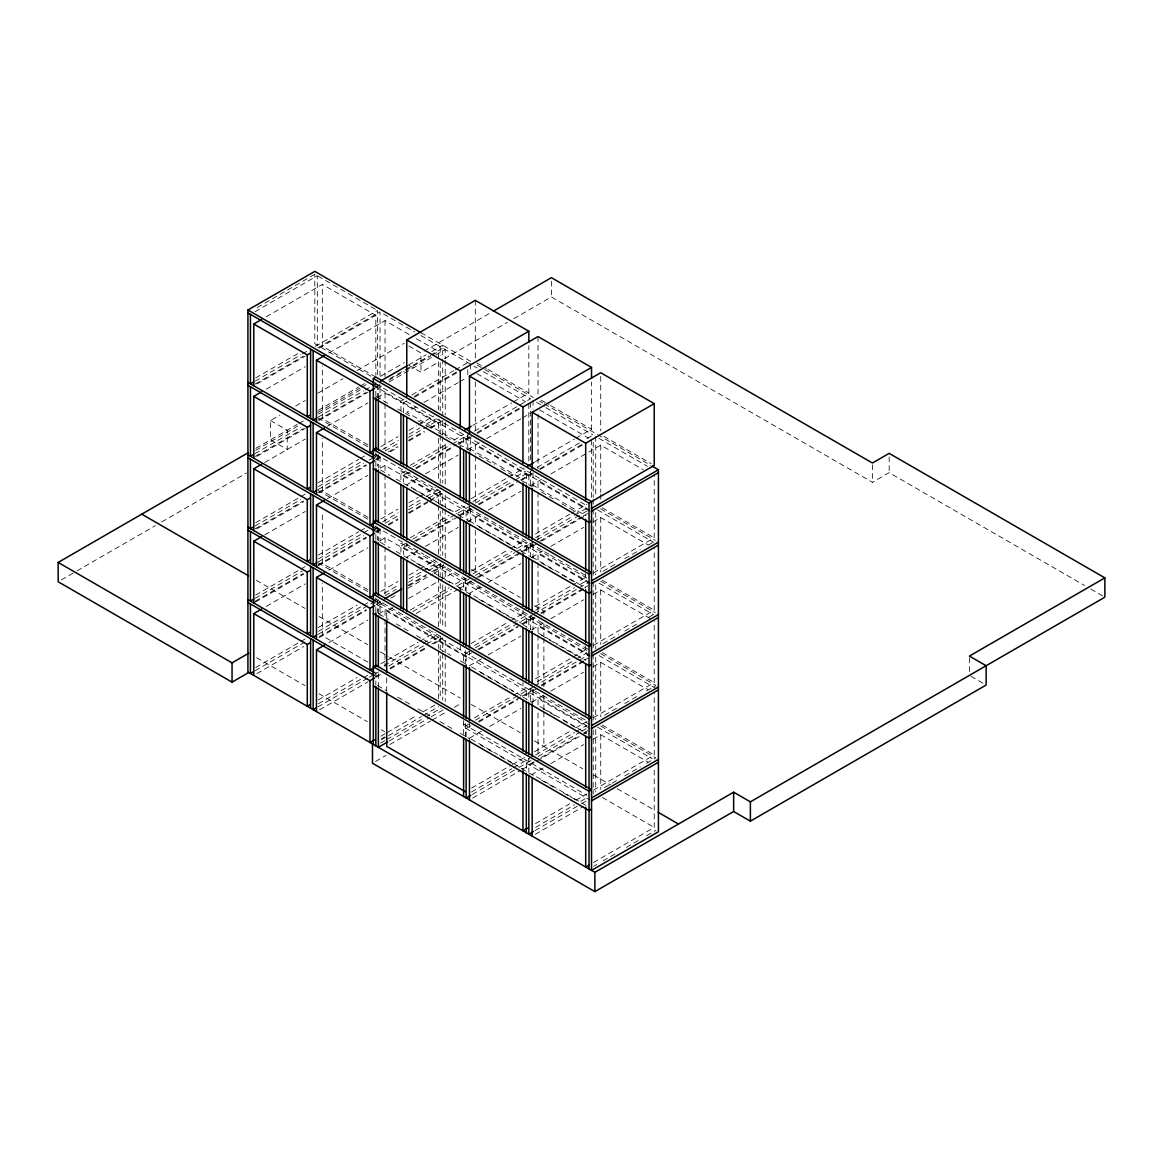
<?xml version="1.0" encoding="UTF-8"?>
<svg xmlns="http://www.w3.org/2000/svg" width="1163" height="1163" viewBox="0 0 1163 1163"><rect width="100%" height="100%" fill="white"/><g stroke="black" fill="none" stroke-linecap="round" stroke-linejoin="round"><path stroke-width="0.75" stroke-dasharray="5 3.75" d="M257.256 307.497L314.81 274.279L377.205 310.303M255.104 311.64L317.31 275.718L317.31 345.237M266.24 316.801L322.34 284.412L375.838 315.304L375.838 375.271M255.7 377.902L297.699 353.654M255.104 381.144L300.81 354.759M302.365 353.857L308.588 350.267M315.289 346.4L377.51 310.477L377.51 374.631M255.104 384.052L303.325 356.212M317.804 347.839L380.025 311.931L380.025 376.085M256.892 383.979L305.2 356.096M319.214 347.999L375.838 315.304M266.24 389.198L305.2 366.708M328.94 353L385.04 320.61L410.219 335.148M270.499 420.526L287.217 430.179L287.217 449.485L270.499 439.832L270.499 420.526L279.949 415.075M295.678 405.989L305.128 400.537M317.717 393.268L342.896 378.731M357.056 370.561L404.259 343.303M318.197 410.365L358.698 386.988M360.254 386.087L364.935 383.383M255.845 448.307L297.248 424.393M298.833 423.477L303.543 420.759M317.717 412.574L360.196 388.049M361.78 387.148L366.49 384.415M380.664 376.245L404.259 362.609M424.132 351.139L491.687 312.135M255.7 450.314L297.699 426.065M318.4 414.101L360.399 389.867M255.104 453.555L300.81 427.155M317.804 417.357L363.51 390.957M365.066 390.056L375.954 383.775M408.504 364.978L426.21 354.759M431.836 351.517L442.725 345.222L442.725 357.201M255.104 456.448L303.325 428.609M317.804 420.25L366.025 392.411M375.358 387.017L380.025 384.328L380.025 398.589M389.838 378.658L403.837 370.575M405.393 369.674L428.725 356.212M430.281 355.311L442.725 348.13M256.892 456.376L305.2 428.493M319.214 420.395L368.046 392.207M376.216 387.483L380.359 385.098M388.689 380.286L404.259 371.288M405.814 370.401L430.746 355.994M432.302 355.108L438.538 351.502L438.538 409.652M381.464 386.392L378.353 388.18L378.353 399.083M389.242 381.9L434.337 355.863M435.892 354.962L445.225 349.569L445.225 358.655M61.29 579.93L75.406 571.774M76.976 570.873L155.42 525.589M161.701 521.954L246.425 473.05M264.684 462.496L305.2 439.105M327.385 426.298L367.901 402.907M377.248 397.513L385.04 393.021L438.538 423.899L438.538 431.168M408.824 365.24L420.977 372.262L438.262 362.289M444.557 358.655L507.402 322.369M513.697 318.735L551.407 296.972L872.439 482.311L889.157 472.658L1084.527 585.454M404.026 399.418L400.915 401.22L400.915 410.132M411.804 394.926L453.803 370.692M455.358 369.79L467.802 362.609M406.541 400.872L403.43 402.66L403.43 413.359M414.319 396.379L456.318 372.131M414.566 397.208L458.193 372.015M416.121 406.919L406.774 412.327L460.272 443.205M423.914 402.427L458.193 382.642M459.748 381.74L465.97 378.135M318.197 482.776L358.698 459.385M360.254 458.484L364.935 455.78M380.897 446.563L398.037 436.677M408.94 430.383L416.732 425.876M418.287 424.975L433.872 415.991M255.7 522.71L299.254 497.56M300.81 496.674L305.476 493.97M318.4 486.512L360.399 462.263M382.656 449.412L398.211 440.428M409.1 434.148L419.988 427.853M426.21 424.262L435.544 418.884M255.104 525.952L300.81 499.567M317.804 489.754L363.51 463.368M369.136 460.112L373.803 457.422M374.399 457.074L378.469 454.733M385.171 450.851L398.211 443.321M408.504 437.39L439.614 419.421M255.104 528.845L303.325 501.006M317.804 492.647L366.025 464.807M375.358 459.429L380.505 456.448M388.282 451.956L397.615 446.563M408.504 440.283L424.059 431.299M430.281 427.708L442.725 420.526M256.892 528.772L303.63 501.791M319.214 492.792L366.49 465.505M376.216 459.894L380.897 457.19M390.245 451.796L398.037 447.29M408.94 440.995L424.524 431.996M430.746 428.406L438.538 423.899M264.684 534.907L305.2 511.516M327.385 498.694L367.901 475.318M380.359 468.122L385.04 465.418L438.538 496.31L438.538 503.579M472.745 425.396L511.691 402.907M513.246 402.005L528.831 393.007L528.831 345.774M410.248 465.331L447.581 443.786M453.803 440.196L463.136 434.802M405.582 470.928L400.915 473.617L589.975 582.765M412.763 466.785L450.692 444.891M452.247 443.99L470.303 433.552M474.504 431.139L530.502 398.807M408.097 472.382L403.43 475.071L403.43 482.194M415.874 467.889L456.318 444.542M457.873 443.641L470.303 436.459L470.303 450.706M477.019 432.578L519.018 408.329M406.774 474.097L409.885 472.309M416.121 468.704L453.512 447.115M459.748 443.525L473.763 435.427M477.266 433.406L521.039 408.126M417.677 478.429L406.774 484.724L460.272 515.616M425.469 473.923L458.193 455.038M467.541 449.645L480.377 442.231M486.614 438.625L520.893 418.84M522.449 417.939L530.241 413.447M318.197 555.173L358.698 531.782M360.254 530.88L364.935 528.191M380.897 518.974L398.037 509.074M408.94 502.779L418.287 497.386M419.843 496.485L435.427 487.486M255.7 595.107L299.254 569.972M300.81 569.07L305.476 566.381M318.4 558.909L361.955 533.773M363.51 532.872L368.177 530.168M382.656 521.809L398.211 512.825M409.1 506.545L419.988 500.264M426.21 496.674L438.655 489.478M255.104 598.349L302.365 571.062M317.804 562.151L363.51 535.765M373.338 530.095L377.99 527.406M385.171 523.263L398.211 515.732M408.504 509.787L423.099 501.355M428.725 498.113L441.17 490.931M255.104 601.256L303.325 573.417M317.804 565.044L366.025 537.219M375.358 531.825L380.505 528.845M388.282 524.353L397.615 518.974M408.504 512.679L428.725 501.006M430.281 500.119L442.725 492.923L442.725 506.138M255.337 602.085L303.63 574.202M318.037 565.872L366.49 537.902M376.216 532.291L380.897 529.587M388.689 525.095L398.037 519.701M408.94 513.392L427.635 502.605M429.191 501.704L438.538 496.31M266.24 606.403L305.2 583.913M328.94 570.204L367.901 547.715M380.359 540.519L385.04 537.815L438.538 568.707L438.538 575.976M471.189 498.694L507.024 478.008M508.58 477.106L524.15 468.108M535.445 461.595L574.391 439.105M575.947 438.204L591.531 429.22L591.531 381.973M410.248 537.742L449.136 515.282M455.358 511.691L464.691 506.312M472.948 501.544L510.281 479.985M516.503 476.394L525.836 471M405.582 543.325L400.915 546.029L589.975 655.176M412.763 539.181L470.303 505.963M475.463 502.983L513.392 481.089M514.947 480.188L533.017 469.765M537.204 467.337L580.759 442.187M586.981 438.596L593.203 435.006M408.097 544.778L403.43 547.468L403.43 554.606M414.319 541.188L453.207 518.742M459.414 515.136L470.797 508.58M478.575 504.088L519.018 480.741M520.573 479.839L531.942 473.268M539.719 468.776L583.274 443.641M416.121 541.115L458.193 516.823M459.748 515.921L475.318 506.923M478.967 504.815L516.372 483.226M522.449 479.723L532.32 474.01M539.966 469.605L583.593 444.411M417.677 550.826L406.774 557.121L460.272 588.013M425.469 546.334L458.193 527.435M467.541 522.042L480.377 514.628M488.169 510.135L520.893 491.237M530.241 485.843L541.522 479.33M550.869 473.923L600.733 445.138L643.212 469.678M318.197 627.569L357.143 605.08M380.897 591.371L398.037 581.485M408.94 575.176L418.287 569.783M419.843 568.881L435.427 559.883M255.7 667.518L299.254 642.369M300.81 641.467L305.476 638.778M318.4 631.305L361.955 606.17M363.51 605.269L368.177 602.579M384.212 593.319L398.211 585.236M409.1 578.941L421.544 571.76M423.099 570.859L437.099 562.776M255.104 670.76L304.88 642.02M317.804 634.562L378.469 599.541M385.171 595.66L396.06 589.379M408.504 582.198L423.099 573.766M428.725 570.51L441.17 563.328M319.36 636.554L366.025 609.616M407.893 585.44L426.559 574.653M431.836 571.615L445.225 563.881M256.892 673.581L303.63 646.599M319.214 637.6L366.49 610.313M376.216 604.687L380.897 601.998M408.94 585.803L426.08 575.903M433.872 571.411L438.538 568.707M383.02 602.696L378.353 605.4L378.353 614.369M390.783 598.204L397.005 594.613M407.893 588.333L432.781 573.97M434.337 573.068L445.225 566.774L445.225 579.348M328.94 642.601L367.901 620.112M378.804 613.817L385.04 610.226L465.287 656.557L471.582 652.923M392.992 607.551L386.712 611.186L386.712 620.199M408.707 598.48L438.567 581.238M440.152 580.337L454.297 572.167M471.189 571.106L508.58 549.518M510.135 548.616L524.15 540.519M535.445 534.006L569.725 514.206M571.28 513.305L586.864 504.32M410.248 610.139L449.136 587.693M455.358 584.102L464.691 578.709M472.948 573.941L511.836 551.495M518.058 547.904L527.391 542.51M535.649 537.742L572.981 516.183M574.537 515.282L586.981 508.1M412.763 611.593L451.651 589.132M457.873 585.541L470.303 578.36M475.463 575.394L514.947 552.585M516.503 551.698L533.017 542.162M537.204 539.734L587.94 510.455M470.797 580.977L466.13 583.666L466.13 590.804M477.019 577.386L520.573 552.236M522.129 551.349L533.497 544.778M539.719 541.188L581.718 516.939M583.274 516.038L587.94 513.348M416.121 613.512L458.193 589.219M459.748 588.318L475.318 579.334M478.822 577.313L538.033 543.121M541.522 541.1L586.864 514.933M480.377 587.024L469.474 593.319L521.402 623.31M488.169 582.532L520.893 563.633M531.796 557.339L543.077 550.826M550.869 546.334L583.593 527.435M592.941 522.042L600.733 517.55L647.936 544.807M318.197 699.981L357.143 677.491M380.897 663.782L385.564 661.078M387.119 660.177L418.287 642.18M419.843 641.293L435.427 632.294M318.4 703.717L361.955 678.567M363.51 677.666L368.177 674.976M384.212 665.716L421.544 644.171M423.099 643.27L437.099 635.187M317.804 706.959L367.581 678.218M369.136 677.331L373.803 674.627M374.893 674.002L378.469 671.938M388.878 665.919L441.17 635.739M375.838 676.343L378.949 674.555M389.838 668.26L425.614 647.617M431.836 644.026L442.725 637.731L442.725 651.992M319.592 709.779L367.901 681.896M376.216 677.099L380.897 674.395M390.245 669.001L426.08 648.314M433.872 643.808L438.538 641.118L438.538 648.387M471.189 643.502L508.58 621.914M510.135 621.013L524.15 612.916M535.445 606.403L571.28 585.716M572.836 584.815L586.864 576.717M593.464 572.894L654.231 537.815L654.231 476.03M474.504 645.45L511.836 623.891M513.392 622.99L527.391 614.907M535.649 610.139L574.537 587.693M580.759 584.102L586.981 580.511M603.016 571.251L617.015 563.168M624.793 558.676L640.348 549.692M648.125 545.2L654.347 541.609M469.837 651.033L463.615 654.624L463.615 663.535M475.463 647.791L533.017 614.558M534.093 613.933L577.648 588.783M579.203 587.897L587.94 582.852M477.862 649.303L520.573 624.647M521.882 623.891L533.497 617.175M540.737 613.003L583.274 588.449M584.829 587.548L587.94 585.745M478.822 649.71L517.768 627.22M522.972 624.211L536.463 616.434M541.522 613.512L586.864 587.33M469.474 665.73L481.933 658.534M488.169 654.929L520.893 636.045M531.796 629.75L543.077 623.223M550.869 618.731L583.593 599.846M592.941 594.438L600.733 589.946L652.661 619.923M380.897 736.179L385.564 733.475M387.119 732.574L416.732 715.492M422.954 711.887L435.427 704.691M381.609 738.65L384.648 736.906M381.101 739.915L421.544 716.568M423.099 715.667L438.655 706.682M380.505 743.157L385.171 740.468M386.727 739.566L424.059 718.022M425.614 717.12L441.17 708.136M389.242 741.02L429.67 717.673M431.226 716.771L443.67 709.59M389.852 744.524L430.717 720.929M432.287 720.013L444.862 712.759M454.297 707.322L460.577 703.688M375.533 761.474L386.174 755.325M535.445 678.799L571.28 658.113M572.836 657.211L586.864 649.114M593.464 645.305L654.231 610.212L654.231 548.442M474.504 717.847L511.836 696.288M513.392 695.401L527.391 687.318M537.204 681.649L574.537 660.09M576.092 659.188L586.981 652.908M603.016 643.648L618.571 634.664M624.793 631.073L638.792 622.99M648.125 617.611L654.347 614.006M469.241 723.779L463.615 727.02L589.975 799.97M475.463 720.188L533.017 686.97M534.093 686.33L587.94 655.249M470.797 725.785L466.13 728.474L466.13 737.386M478.575 721.293L520.573 697.044M522.129 696.143L533.497 689.586M541.275 685.094L583.274 660.846M584.829 659.944L587.94 658.156M478.822 722.107L517.768 699.632M536.463 688.83L522.972 696.622L471.044 666.632M541.522 685.908L586.864 659.741M469.474 738.127L481.933 730.931M489.725 726.439L520.893 708.441M531.796 702.147L543.077 695.634M550.869 691.127L583.593 672.243M592.941 666.85L600.733 662.343L647.936 689.601M471.582 788.078L510.877 765.385M512.447 764.484L525.022 757.229M534.442 751.778L569.725 731.411M575.947 727.82L586.864 721.525M593.464 717.702L654.231 682.623L654.231 620.838M471.393 792.047L511.836 768.699M513.392 767.798L529.427 758.538M535.649 754.947L574.537 732.501M576.092 731.6L586.981 725.305M604.571 715.143L618.571 707.075M624.793 703.47L638.792 695.401M646.57 690.909L655.903 685.516M472.352 794.387L517.462 768.35M519.018 767.449L531.942 759.977M538.164 756.386L580.163 732.152M581.718 731.251L587.94 727.66M533.497 761.983L528.831 764.673L528.831 771.81M541.275 757.491L578.607 735.946M584.829 732.341L587.94 730.553M472.585 798.109L520.893 770.226M522.449 769.325L535.445 761.823M537.001 760.922L586.864 732.138M543.077 768.031L532.174 774.325L585.687 805.218M550.869 763.539L583.593 744.64M592.941 739.246L600.733 734.754L647.936 762.012M535.445 823.608L569.725 803.822M575.947 800.217L586.864 793.922M593.464 790.099L654.231 755.02L654.231 693.235M535.649 827.344L574.537 804.898M580.759 801.307L586.981 797.716M604.571 787.555L618.571 779.472M624.793 775.881L640.348 766.897M646.57 763.306L655.903 757.913M535.053 830.586L580.163 804.549M581.718 803.648L587.94 800.057M535.285 834.307L583.593 806.424M593.464 862.51L654.231 827.431L654.231 767.464M593.697 866.246L596.808 864.443M603.016 860.853L617.015 852.77M626.348 847.376L640.348 839.293M646.57 835.703L655.903 830.324M1090.778 589.074L1103.28 596.285M476.903 363.03L486.338 368.482M487.908 369.398L528.831 393.007M541.173 400.145L549.038 404.68M550.622 405.596L591.531 429.22M603.873 436.343L651.091 463.601M420.875 332.618L470.855 361.475M477.106 365.08L533.381 397.572M539.632 401.177L542.758 402.98M544.313 403.881L595.892 433.668M597.462 434.569L650.597 465.244M383.441 313.908L414.639 331.92M420.875 335.511L472.411 365.269M473.981 366.171L477.106 367.973M483.357 371.593L530.255 398.662M536.506 402.267L544.313 406.774M545.883 407.69L592.767 434.758M599.018 438.364L647.471 466.334M416.514 338.782L438.538 351.502M476.903 373.643L525.676 401.817M539.603 409.856L588.391 438.015M408.824 345.934L420.977 352.956L420.977 372.262M970.931 676.255L983.098 683.277M375.838 377.088L322.34 346.196L322.34 284.412M602.303 507.838L654.231 537.815M370.968 376.201L314.81 343.783L314.81 274.279M600.602 508.783L655.292 540.359M597.477 509.874L653.722 542.351M375.838 383.848L586.85 505.658M373.338 385.287L589.975 510.368M528.831 476.03L475.318 445.138L475.318 454.224M589.961 511.327L538.033 481.337L538.033 490.423M469.474 448.525L522.972 479.418M532.174 484.724L585.687 515.616M375.838 396.394L389.91 404.52M397.717 409.027L411.789 417.154M418.04 420.759L432.113 428.885M438.364 432.491L452.422 440.603M458.673 444.222L472.745 452.334M478.996 455.954L494.624 464.967M500.875 468.587L514.947 476.699M521.198 480.319L532.145 486.628M541.522 492.051L555.58 500.163M561.831 503.783L577.459 512.796M367.973 444.949L322.34 418.593L322.34 365.894M602.303 580.235L654.231 610.212M317.935 417.982L367.842 446.81M600.602 581.18L655.292 612.756M375.649 454.21L442.725 492.923M549.052 554.315L467.802 507.402L467.802 519.89M550.608 555.216L586.545 575.961M599.047 583.186L653.722 614.747M586.85 578.069L400.915 470.724L400.915 480.755M528.831 548.442L475.318 517.55L475.318 523.001M589.961 583.724L538.033 553.748L538.033 561.017M469.474 520.922L496.223 536.376M497.793 537.277L522.972 551.814M532.174 557.121L585.687 588.013M380.534 470.056L389.91 475.463M396.161 479.083L411.789 488.097M413.345 488.998L432.113 499.828M438.364 503.448L452.422 511.56M458.673 515.18L472.745 523.292M478.996 526.897L493.068 535.024M499.32 538.629L514.947 547.657M521.198 551.262L535.271 559.388M541.522 562.994L555.58 571.12M561.831 574.726L575.903 582.852M471.582 569.448L520.297 597.578M534.442 605.734L543.877 611.186L543.877 614.791M367.973 517.346L322.34 491.004L322.34 438.306M602.303 652.632L654.231 682.623M317.935 490.393L367.842 519.207M600.588 653.577L655.292 685.167M375.649 526.606L424.001 554.518M425.556 555.42L441.155 564.433M588.085 649.259L442.725 565.334L442.725 577.909M599.018 655.569L656.848 688.961M373.338 527.202L375.838 528.642M586.85 650.466L400.915 543.121L400.915 553.152M589.961 656.136L538.033 626.145L538.033 633.413M538.469 633.166L585.687 660.41M380.534 542.452L389.91 547.875M396.161 551.48L410.219 559.607M416.47 563.212L430.543 571.338M438.364 575.845L452.422 583.971M458.673 587.577L472.745 595.703M478.996 599.308L493.068 607.42M499.32 611.04L513.377 619.152M522.754 624.575L530.575 629.081M541.522 635.405L557.15 644.418M558.705 645.334L575.903 655.249M367.973 589.743L322.34 563.401L322.34 512.52M602.303 725.043L654.231 755.02M317.935 562.79L367.842 591.604M600.704 726.046L655.292 757.564M375.649 599.003L441.155 636.83M585.105 719.941L530.502 688.409L530.502 700.882M597.578 727.137L652.181 758.654M373.338 599.599L589.975 724.68M586.85 725.77L375.838 603.946L380.025 601.533L380.025 615.794M589.961 728.532L538.033 698.556L538.033 705.825M540.039 706.464L585.687 732.821M378.964 613.962L388.34 619.37M396.161 623.877L410.219 632.003M416.47 635.609L430.543 643.735M439.919 649.143L450.866 655.467M460.243 660.875L466.494 664.495M480.566 672.607L494.624 680.733M496.194 681.634L513.377 691.563M522.754 696.971L532.145 702.394M543.077 708.703L557.15 716.83M563.401 720.435L577.459 728.561M583.724 732.167L586.85 733.969M256.311 580.308L304.968 608.394M319.098 616.55L367.741 644.651M380.301 651.891L388.151 656.426M389.707 657.328L460.33 698.105M471.32 704.444L520.297 732.719M534.442 740.889L582.75 768.772M593.726 775.125L610.997 785.083M617.277 788.703L654.943 810.451M367.973 662.154L322.34 635.798L322.34 583.099M602.303 797.44L654.231 827.431M463.615 724.127L586.85 795.274M471.044 739.043L497.793 754.482M499.378 755.398L522.972 769.019M377.408 685.458L386.785 690.866M397.717 697.189L411.789 705.301M418.04 708.921L432.113 717.033M439.919 721.554L452.422 728.765M460.243 733.286L469.619 738.694M480.566 745.018L494.624 753.13M500.875 756.75L514.947 764.861M521.198 768.481L535.271 776.593M541.522 780.199L557.15 789.226M563.401 792.846L577.459 800.958M256.572 657.691L304.939 685.618M318.982 693.73L367.363 721.656M381.406 729.768L384.531 731.571M969.419 657.836L969.419 673.624M889.157 456.87L889.157 472.658M872.439 464.764L872.439 482.311M600.733 376.376L600.733 430.892M600.733 445.138L600.733 492.385M600.733 494.202L600.733 499.654M600.733 517.55L600.733 572.065M600.733 589.946L600.733 644.462M600.733 662.343L600.733 716.859M600.733 734.754L600.733 789.27M595.718 436.459L595.718 495.264M595.718 512.418L595.718 574.798M595.718 584.829L595.718 648.983M595.718 657.226L595.718 719.606M595.718 729.623L595.718 792.003M593.203 442.129L593.203 497.386M593.203 499.16L593.203 504.509M593.203 509.19L593.203 575.133M593.203 581.587L593.203 647.529M593.203 653.999L593.203 721.714M593.203 729.957L593.203 794.125M591.531 439.832L591.531 497.982M585.687 573.766L585.687 577.4M585.687 646.163L585.687 649.797M551.407 281.17L551.407 296.972M543.877 623.804L543.877 636.408M543.877 638.211L543.877 686.868M543.877 695.881L543.877 710.302M543.877 712.09L543.877 746.341M538.033 336.543L538.033 394.693M538.033 414.391L538.033 468.907M538.033 492.24L538.033 539.487M538.033 562.834L538.033 611.898M538.033 635.231L538.033 684.295M538.033 713.093L538.033 756.691M533.017 400.246L533.017 409.158M533.017 472.658L533.017 486.919M533.017 545.054L533.017 557.528M533.017 617.466L533.017 629.939M533.017 689.863L533.017 702.336M532.174 542.874L532.174 546.508M530.502 402.369L530.502 462.961M530.502 471.204L530.502 485.465M530.502 543.615L530.502 556.088M530.502 616.012L530.502 630.273M528.831 403.634L528.831 461.784M528.831 475.071L528.831 483.982M528.831 547.468L528.831 555.71M528.831 619.879L528.831 628.776M528.831 692.276L528.831 701.187M528.831 758.218L528.831 761.78M526.316 473.617L526.316 484.317M526.316 546.029L526.316 553.152M526.316 618.425L526.316 627.337M526.316 690.822L526.316 699.733M526.316 763.233L526.316 772.145M522.972 609.964L522.972 613.599M522.972 682.361L522.972 685.996M475.318 300.345L475.318 358.495M475.318 381.827L475.318 430.892M475.318 456.041L475.318 501.471M475.318 530.27L475.318 573.882M470.303 364.048L470.303 372.96M470.303 508.856L470.303 521.329M469.474 506.675L469.474 510.31M469.474 651.469L469.474 655.103M469.474 723.88L469.474 727.515M467.802 369.732L467.802 375.082M467.802 435.006L467.802 449.267M466.13 438.873L466.13 447.784M466.13 511.269L466.13 518.393M466.13 656.077L466.13 664.989M465.287 578.433L465.287 591.037M465.287 650.51L465.287 664.931M465.287 723.226L465.287 737.647M463.615 437.419L463.615 446.33M463.615 509.816L463.615 516.954M463.615 582.227L463.615 589.35M463.615 720.566L463.615 734.158M460.272 646.163L460.272 649.797M445.225 360.472L445.225 414.958M445.225 422.227L445.225 436.75M445.225 444.019L445.225 485.785M445.225 494.871L445.225 507.577M445.225 509.394L445.225 558.429M445.225 586.545L445.225 629.648M445.225 640.42L445.225 652.995M445.225 654.798L445.225 701.507M442.725 359.018L442.725 415.845M442.725 420.773L442.725 435.296M442.725 436.561L442.725 482.907M442.725 507.955L442.725 555.303M442.725 584.931L442.725 628.194M442.725 653.344L442.725 700.111M440.21 346.676L440.21 355.587M440.21 362.711L440.21 410.83M440.21 420.861L440.21 433.334M440.21 435.122L440.21 483.241M440.21 491.484L440.21 503.957M440.21 511.08L440.21 555.638M440.21 563.881L440.21 576.354M440.21 583.492L440.21 626.261M440.21 636.292L440.21 648.765M440.21 655.888L440.21 698.658M438.538 438.436L438.538 482.049M438.538 505.396L438.538 554.46M438.538 577.793L438.538 626.857M438.538 650.204L438.538 699.254M406.774 542.874L406.774 546.508M386.712 677.855L386.712 690.473M385.04 320.61L385.04 376.943M385.04 393.021L385.04 402.107M385.04 403.924L385.04 449.34M385.04 465.418L385.04 472.687M385.04 474.504L385.04 521.751M385.04 537.815L385.04 545.084M385.04 546.901L385.04 594.148M385.04 610.226L385.04 617.495M385.04 619.312L385.04 666.559M380.025 456.725L380.025 467.424M380.025 529.136L380.025 541.609M378.353 455.387L378.353 468.093M378.353 528.031L378.353 540.751M378.353 673.653L378.353 686.228M377.51 384.662L377.51 397.135M377.51 455.285L377.51 465.97M377.51 527.682L377.51 540.155M377.51 600.079L377.51 612.567M375.838 382.351L375.838 395.813M375.838 452.683L375.838 467.381M375.838 525.705L375.838 539.777M375.838 598.102L375.838 612.93M375.838 672.199L375.838 685.254"/><path stroke-width="1.5" d="M493.257 311.219L551.407 277.666L872.439 463.005L889.157 453.352L1104.85 577.88L1104.85 597.186L750.382 801.845L733.649 792.192L594.875 872.308L247.923 672.01L247.923 309.998L314.81 271.386L420.875 332.618M253.781 385.767L253.781 323.997L261.573 319.491M253.549 382.046L250.438 383.848L250.438 314.344M253.781 323.997L307.279 354.889L310.405 353.087M253.781 458.178L253.781 396.394L261.573 391.902M316.481 421.98L316.481 360.196L324.273 355.689M406.774 396.249L406.774 339.916L475.318 300.345L528.831 331.237L528.831 342.14M310.405 414.871L307.279 416.659L307.279 354.889M373.338 744.407L373.338 378.527L375.838 377.088L591.531 501.616L591.531 870.389L658.418 831.763L658.418 469.765L652.167 466.145M248.766 672.49L232.048 682.143L58.15 581.747L58.15 562.441L247.995 452.829M253.549 454.457L250.438 456.245L250.438 386.741M316.249 418.244L313.138 420.047L313.138 350.543M380.505 381.144L406.948 365.88M253.781 396.394L307.279 427.286L310.405 425.484M316.481 360.196L369.979 391.088L374.66 388.384M253.781 530.575L253.781 468.791L261.573 464.299M316.481 494.377L316.481 432.592L324.273 428.1M406.774 339.916L460.272 370.808L528.831 331.237M469.474 432.447L469.474 376.114L538.033 336.543L591.531 367.435L591.531 378.338M310.405 487.268L307.279 489.071L307.279 427.286M374.66 450.168L369.979 452.872L369.979 391.088M253.549 526.854L250.438 528.642L250.438 459.138M316.249 490.655L313.138 492.443L313.138 422.939M253.781 468.791L307.279 499.683L310.405 497.88M316.481 432.592L369.979 463.485L374.66 460.781M253.781 602.986L253.781 541.202L261.573 536.695M316.481 566.774L316.481 504.989L324.273 500.497M464.953 429.888L471.189 426.298M469.474 376.114L522.972 407.006L591.531 367.435M532.174 468.645L532.174 412.313L600.733 372.741L654.231 403.634L654.231 465.418L591.909 501.398M310.405 559.665L307.279 561.467L307.279 499.683M374.66 522.565L369.979 525.269L369.979 463.485M253.549 599.25L250.438 601.053L250.438 531.549M316.249 563.052L313.138 564.855L313.138 495.336M253.781 541.202L307.279 572.094L310.405 570.292M316.481 504.989L369.979 535.881L374.66 533.192M253.781 675.383L253.781 613.599L261.573 609.107M316.481 639.185L316.481 577.4L324.273 572.894M527.653 466.101L533.89 462.496M532.174 412.313L585.687 443.205L654.231 403.634M58.15 562.441L232.048 662.837L248.766 653.184M310.405 632.076L307.279 633.879L307.279 572.094M374.66 594.976L369.979 597.666L369.979 535.881M253.549 671.662L250.438 673.45L250.438 603.946M316.249 635.449L313.138 637.251L313.138 567.748M384.575 598.901L401.671 589.03M253.781 613.599L307.279 644.491L310.405 642.688M316.481 577.4L369.979 608.293L374.66 605.589M316.481 711.582L316.481 649.797L324.273 645.305M373.338 378.527L589.03 503.056L591.531 501.616M591.531 508.376L658.418 469.765M591.531 511.269L658.418 472.658M591.531 520.922L589.03 522.376L373.338 397.833M310.405 704.473L307.279 706.275L307.279 644.491M374.66 667.373L369.979 670.077L369.979 608.293M316.249 707.86L313.138 709.648L313.138 640.144M316.481 649.797L369.979 680.689L374.66 677.985M589.03 574.013L591.531 572.574L375.838 448.046L373.338 449.485L589.03 574.013L589.03 644.593M591.531 580.773L658.418 542.162M591.531 583.666L658.418 545.054M591.531 591.88L589.03 593.319L373.338 468.791M374.66 739.77L369.979 742.474L369.979 680.689M387.686 741.907L378.353 747.3L378.353 688.016M589.03 646.424L591.531 644.971L375.838 520.442L373.338 521.896L589.03 646.424L589.03 717.004M591.531 653.17L658.418 614.558M591.531 656.077L658.418 617.466M591.531 664.277L589.03 665.73L373.338 541.202M589.03 718.821L591.531 717.367L375.838 592.839L373.338 594.293L589.03 718.821L589.03 789.401M470.797 795.288L466.13 797.978L466.13 739.174M591.531 725.581L658.418 686.97M591.531 728.474L658.418 689.863M591.531 736.673L589.03 738.127L373.338 613.599M589.03 791.218L591.531 789.779L375.838 665.251L373.338 666.69L589.03 791.218L589.03 868.935M527.653 828.1L522.972 830.804L522.972 770.836M533.497 831.487L528.831 834.176L528.831 775.372M591.531 797.978L658.418 759.366M591.531 800.871L658.418 762.259M591.531 809.085L589.03 810.524L373.338 685.996M588.798 865.199L585.687 867.002L585.687 807.035M1104.85 577.88L969.419 656.077L986.137 665.73L986.137 685.036L750.382 821.151L733.649 811.498L594.875 891.614L372.494 763.233L372.494 743.927M247.923 309.998L374.282 382.947M247.923 312.891L374.282 385.84M247.923 382.394L374.282 455.344M247.923 385.287L374.282 458.237M247.923 454.791L374.282 527.74M247.923 457.699L374.282 530.648M247.923 527.202L374.282 600.152M247.923 530.095L374.282 603.045M141.755 514.177L248.475 575.787M658.084 812.268L678.48 824.044M247.923 599.599L374.282 672.548M247.923 602.492L374.282 675.441M465.287 791.712L386.712 746.341L386.712 692.276M750.382 801.845L750.382 821.151M733.649 792.192L733.649 811.498M594.875 872.308L594.875 891.614M589.03 503.056L589.03 572.196M585.687 443.205L585.687 499.538M585.687 519.25L585.687 570.132M585.687 589.83L585.687 642.528M585.687 664.044L585.687 714.925M585.687 736.455L585.687 787.336M532.174 488.358L532.174 539.239M532.174 560.755L532.174 611.636M532.174 631.349L532.174 684.033M532.174 703.746L532.174 756.444M532.174 777.96L532.174 836.11M528.831 487.544L528.831 537.451M528.831 558.167L528.831 609.848M528.831 630.564L528.831 682.245M528.831 702.961L528.831 754.656M526.316 486.09L526.316 535.998M526.316 556.714L526.316 608.394M526.316 629.11L526.316 680.806M526.316 701.522L526.316 753.202M526.316 773.918L526.316 832.737M522.972 407.006L522.972 463.339M522.972 483.052L522.972 533.933M522.972 553.632L522.972 606.33M522.972 627.846L522.972 678.727M522.972 700.257L522.972 751.138M469.474 452.16L469.474 503.041M469.474 524.557L469.474 575.438M469.474 595.136L469.474 647.835M469.474 667.547L469.474 720.246M469.474 739.944L469.474 799.911M466.13 451.346L466.13 501.238M466.13 521.969L466.13 573.65M466.13 594.366L466.13 646.047M466.13 664.989L466.13 718.458M463.615 449.892L463.615 499.799M463.615 520.515L463.615 572.196M463.615 592.912L463.615 644.607M463.615 665.323L463.615 717.004M463.615 737.72L463.615 796.539M460.272 370.808L460.272 427.141M460.272 446.839L460.272 497.72M460.272 517.433L460.272 570.132M460.272 589.83L460.272 642.528M406.774 417.779L406.774 466.828M406.774 488.358L406.774 539.239M406.774 560.755L406.774 611.636M403.43 415.147L403.43 465.04M403.43 485.756L403.43 537.451M403.43 558.167L403.43 609.848M400.915 413.694L400.915 463.601M400.915 484.317L400.915 535.998M400.915 556.714L400.915 608.394M386.712 620.199L386.712 672.447M378.353 399.083L378.353 449.936M378.353 469.91L378.353 522.58M378.353 542.569L378.353 595.238M378.353 616.172L378.353 666.472M375.838 397.63L375.838 450.299M375.838 468.471L375.838 521.518M375.838 541.115L375.838 593.915M375.838 612.857L375.838 666.326M375.838 686.577L375.838 745.846M310.623 349.089L310.623 418.593M310.623 421.486L310.623 491.004M310.623 493.897L310.623 563.401M310.623 566.294L310.623 635.798M310.623 638.705L310.623 708.209M232.048 662.837L232.048 682.143"/></g></svg>
